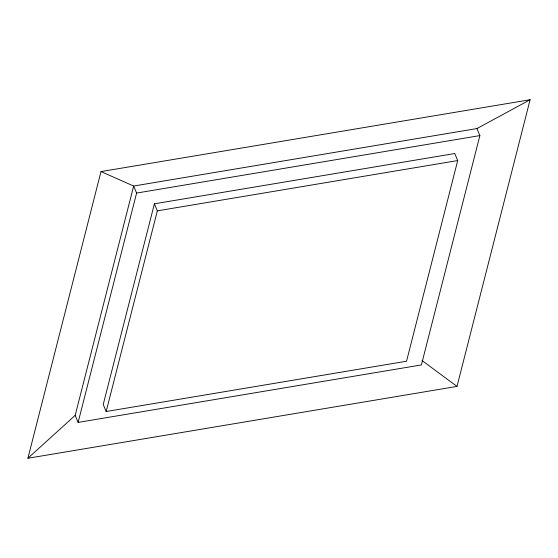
<?xml version="1.0" encoding="UTF-8"?>
<svg xmlns="http://www.w3.org/2000/svg" width="558" height="558" viewBox="0 0 558 558"><rect width="100%" height="100%" fill="white"/><g stroke="black" fill="none" stroke-linecap="round" stroke-linejoin="round"><path stroke-width="0.84" d="M27.9 458.257L100.998 171.585L530.1 99.743L457.002 386.415L27.9 458.257L75.177 415.368L133.655 186.037L476.937 128.556L530.1 99.743M476.937 128.556L479.88 135.594L421.402 364.932L78.12 422.406L136.598 193.068L133.655 186.037L100.998 171.585M154.399 203.809L103.23 404.48L106.173 411.518L406.545 361.228L457.713 160.558L454.77 153.52L154.399 203.809L157.342 210.847L106.173 411.518M136.598 193.068L479.88 135.594M157.342 210.847L457.713 160.558M421.967 360.482L457.002 386.415M75.177 415.368L78.12 422.406"/></g></svg>
